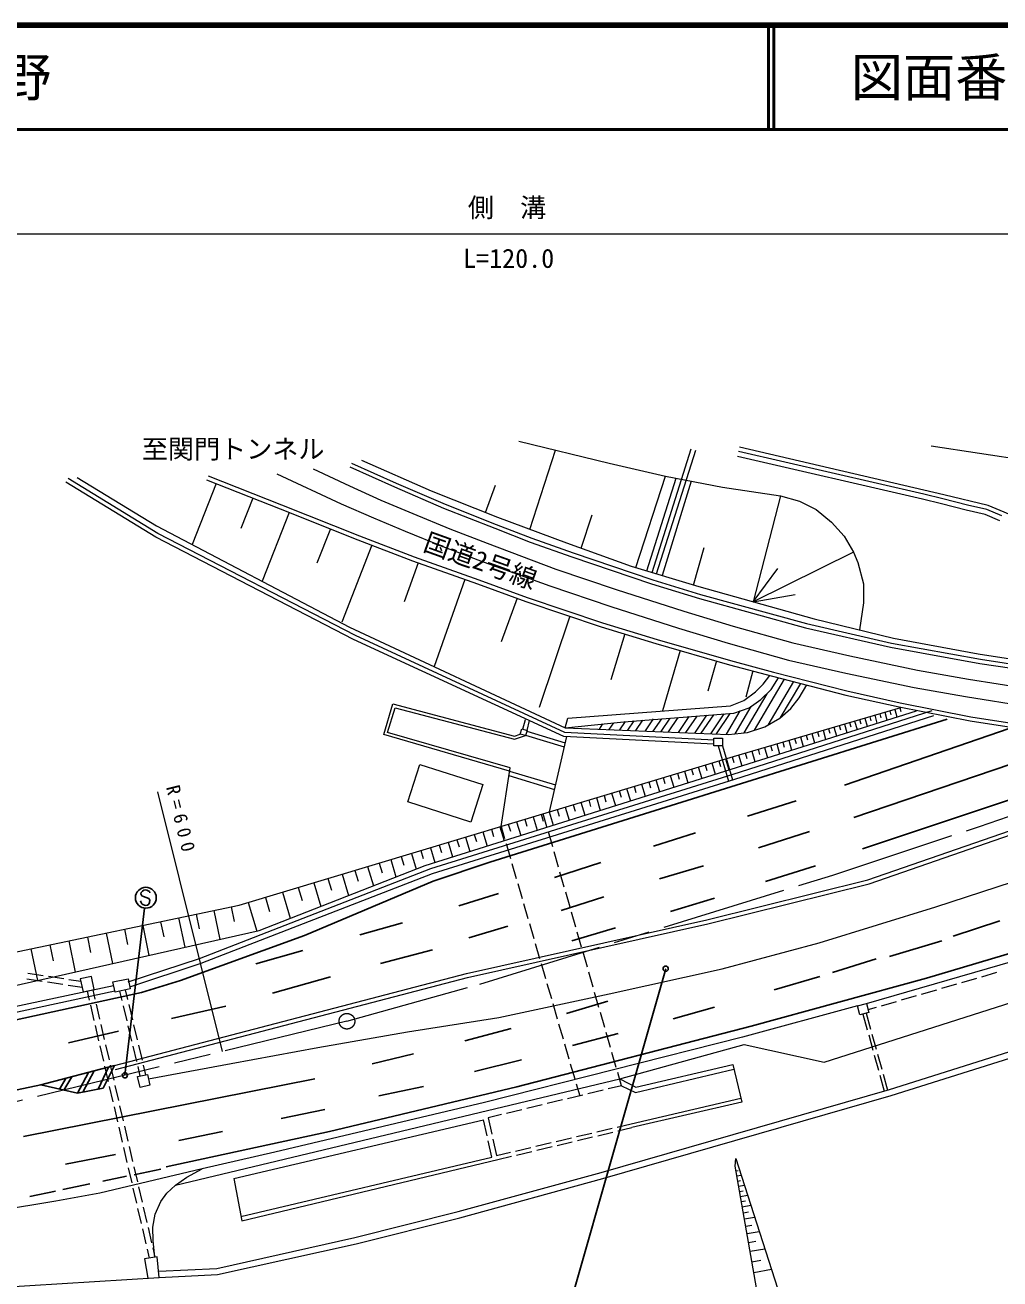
# Model space of a CAD drawing. Units: millimetres, scale not verified. Extents: x 40000 to 680000, y 20000 to 380000.
# Drawn here: x 437516 to 530910, y 259803 to 380000 of the extents above; entities that cross this region are included whole.
import ezdxf
from ezdxf.enums import TextEntityAlignment as Align

# ---------------------------------------------------------------- set-up
doc = ezdxf.new("R2010")
doc.units = ezdxf.units.MM
doc.header["$LTSCALE"] = 1000
doc.linetypes.add('CHAIN', pattern=[18.5, 12, -1.5, 3.5, -1.5])
for name, color, linetype, lineweight in [('M-BMK', 2, 'CHAIN', 13), ('M-STR-HTXT', 7, 'Continuous', 13), ('M-STR-STRC', 7, 'Continuous', 25), ('M-TTL', 2, 'Continuous', 140), ('M-TTL-LINE', 7, 'Continuous', 50), ('M-WORK', 1, 'Continuous', 13)]:
    doc.layers.add(name, color=color, linetype=linetype, lineweight=lineweight)
doc.layers.add('M-BMK-HTXT', color=7, linetype='Continuous')
doc.layers.add('M-TTL-TXT', color=7, linetype='Continuous')
doc.styles.add('ＭＳ ゴシック', font='')
doc.styles.get('ＭＳ ゴシック').set_extended_font_data('MS Gothic')

msp = doc.modelspace()

# ---------------------------------------------------------------- linework, layer by layer
at = {"layer": 'M-BMK'}
for p, q in [((528956, 303181), (543733, 308247)), ((514901, 298519), (528956, 303181)), ((481074, 288070), (514901, 298519)), ((468350, 284505), (481074, 288070)), ((468350, 284505), (430472, 275278))]:
    msp.add_line(p, q, dxfattribs=at)
msp.add_circle((468350, 284505), 750, dxfattribs=at)
at = {"layer": 'M-STR-HTXT'}
for p, q in [((431137, 360000), (536121, 360000)), ((450209, 306495), (456391, 281592))]:
    msp.add_line(p, q, dxfattribs=at)
at = {"layer": 'M-STR-STRC'}
for p, q in [((498897, 305013), (525870, 313458)), ((516020, 307146), (531791, 312575)), ((516925, 304030), (538555, 311412)), ((517744, 301028), (546182, 310507)), ((506720, 304177), (511403, 305642)), ((482050, 299756), (498897, 305013)), ((497729, 301276), (501751, 302568)), ((507790, 301128), (512674, 302708)), ((476620, 297946), (482050, 299756)), ((488250, 298288), (492674, 299724)), ((498282, 298141), (502505, 299405)), ((508453, 297893), (513240, 299400)), ((448758, 296970), (448629, 296832)), ((448889, 297063), (448758, 296970)), ((449055, 297097), (448889, 297063)), ((449171, 297081), (449055, 297097)), ((449315, 297008), (449171, 297081)), ((449425, 296934), (449315, 297008)), ((449459, 296822), (449425, 296934)), ((464297, 292733), (476620, 297946)), ((448616, 295943), (448577, 296053)), ((448629, 296832), (448614, 296718)), ((448614, 296718), (448699, 296536)), ((448700, 295766), (448616, 295943)), ((448699, 296536), (448850, 296462)), ((448803, 295692), (448700, 295766)), ((448949, 295617), (448803, 295692)), ((448850, 296462), (449382, 296274)), ((449362, 295725), (449237, 295629)), ((449433, 295874), (449362, 295725)), ((449382, 296274), (449463, 296102)), ((449463, 296102), (449433, 295874)), ((479058, 295559), (482878, 296766)), ((488889, 295125), (492968, 296446)), ((499343, 295024), (503576, 296288)), ((447080, 279324), (448946, 295355)), ((449070, 295600), (448949, 295617)), ((449237, 295629), (449070, 295600)), ((469578, 292773), (473686, 293950)), ((480041, 292511), (483776, 293631)), ((489902, 292209), (494067, 293444)), ((526429, 292650), (530910, 294115)), ((452405, 288424), (464297, 292733)), ((520339, 290696), (525338, 292219)), ((523877, 288621), (538706, 293053)), ((459610, 290015), (464120, 291279)), ((471567, 290040), (476537, 291362)), ((514882, 289174), (519047, 290495)), ((461226, 287196), (466770, 288776)), ((498889, 289540), (489235, 255603)), ((507095, 284029), (523877, 288621)), ((509280, 287508), (513646, 288800)), ((448670, 287260), (452405, 288424)), ((436663, 284646), (448670, 287260)), ((489375, 285249), (493339, 286427)), ((451546, 284783), (456745, 285961)), ((499600, 284721), (503564, 285842)), ((479637, 282635), (484089, 283813)), ((484614, 278224), (507095, 284029)), ((441664, 282428), (446461, 283548)), ((489948, 282165), (494343, 283343)), ((470761, 280423), (474725, 281371)), ((439028, 278399), (446075, 280251)), ((444504, 277993), (445509, 280102)), ((446075, 280251), (444984, 278087)), ((480583, 279694), (485064, 280815)), ((437351, 273449), (465270, 278987)), ((440802, 277999), (441411, 279025)), ((441237, 277900), (441981, 279175)), ((442532, 277608), (443591, 279598)), ((443048, 277709), (444137, 279741)), ((436755, 277940), (439028, 278399)), ((442532, 277608), (439028, 278399)), ((444984, 278087), (442532, 277608)), ((466672, 273950), (484614, 278224)), ((471420, 277339), (475671, 278258)), ((462055, 275184), (466249, 276046)), ((451031, 270536), (466672, 273950)), ((452231, 273059), (456425, 273949)), ((441373, 270789), (446170, 271737)), ((444954, 269169), (447239, 269644)), ((447956, 269792), (448106, 269824)), ((448110, 269824), (450532, 270327)), ((437959, 267717), (440423, 268228)), ((441139, 268377), (443723, 268914))]:
    msp.add_line(p, q, dxfattribs=at)
for centre, radius in [((449087, 296345), 1000), ((498889, 289540), 250), ((447080, 279324), 250)]:
    msp.add_circle(centre, radius, dxfattribs=at)
at = {"layer": 'M-TTL'}
msp.add_line((680000, 380000), (40000, 380000), dxfattribs=at)
at = {"layer": 'M-TTL-LINE'}
for p, q in [((508747, 380000), (508747, 370000)), ((509247, 380000), (509247, 370000)), ((40000, 370000), (680000, 370000))]:
    msp.add_line(p, q, dxfattribs=at)
at = {"layer": 'M-WORK'}
for p, q in [((484832, 340101), (493463, 338014)), ((485889, 331659), (488324, 339257)), ((497584, 327529), (501335, 339374)), ((498024, 327396), (501775, 339240)), ((523615, 335031), (505872, 339134)), ((525543, 334982), (505963, 339524)), ((524332, 339677), (546262, 336335)), ((468803, 338007), (473070, 336101)), ((469731, 338288), (476416, 335349)), ((493463, 338014), (498881, 336747)), ((523501, 334544), (505759, 338647)), ((442517, 336617), (450116, 331996)), ((455043, 336788), (462095, 334013)), ((461633, 336984), (467793, 334101)), ((465105, 337460), (468587, 335818)), ((468640, 337642), (472908, 335735)), ((496039, 328000), (498881, 336747)), ((497099, 327677), (499894, 336555)), ((498881, 336747), (504323, 335715)), ((450042, 330915), (441422, 336193)), ((450238, 331264), (441631, 336534)), ((455826, 336048), (453512, 330212)), ((454897, 336416), (461948, 333641)), ((468587, 335818), (471605, 334458)), ((472908, 335735), (477599, 333702)), ((473070, 336101), (477752, 334071)), ((481612, 333282), (482569, 335885)), ((501322, 336284), (498558, 327233)), ((504323, 335715), (509905, 334871)), ((459328, 334659), (458171, 331741)), ((471605, 334458), (474654, 333175)), ((476416, 335349), (482784, 332815)), ((509905, 334871), (507269, 324707)), ((509905, 334871), (511711, 334349)), ((511711, 334349), (513306, 333552)), ((525330, 334108), (523501, 334544)), ((525450, 334593), (523615, 335031)), ((527806, 333989), (525450, 334593)), ((529775, 333932), (525543, 334982)), ((462829, 333271), (460221, 326693)), ((461948, 333641), (469408, 330662)), ((462095, 334013), (469554, 331034)), ((467793, 334101), (470881, 332758)), ((474654, 333175), (478203, 331706)), ((477599, 333702), (482509, 331763)), ((477752, 334071), (482655, 332135)), ((490793, 329853), (491857, 333047)), ((513306, 333552), (514760, 332356)), ((527686, 333503), (525330, 334108)), ((529496, 333074), (527686, 333503)), ((529651, 333551), (527806, 333989)), ((530911, 332483), (529496, 333074)), ((531100, 332946), (529651, 333551)), ((533069, 332587), (529775, 333932)), ((450116, 331996), (468598, 322286)), ((470881, 332758), (473934, 331475)), ((482509, 331763), (485918, 330434)), ((482655, 332135), (486057, 330809)), ((482784, 332815), (489398, 330353)), ((514760, 332356), (515980, 330995)), ((468993, 321111), (450042, 330915)), ((469169, 321471), (450238, 331264)), ((466776, 331706), (465471, 328417)), ((469408, 330662), (474645, 328642)), ((469554, 331034), (474784, 329017)), ((473934, 331475), (477534, 330008)), ((478203, 331706), (481784, 330330)), ((486057, 330809), (490020, 329405)), ((515980, 330995), (516894, 329471)), ((470727, 330153), (467873, 322752)), ((477534, 330008), (481147, 328647)), ((481784, 330330), (488351, 327843)), ((485918, 330434), (489889, 329027)), ((489398, 330353), (495590, 328136)), ((490020, 329405), (497643, 326827)), ((501565, 326318), (502564, 329934)), ((516894, 329471), (507269, 324707)), ((516894, 329471), (517293, 328486)), ((475173, 328455), (473847, 324717)), ((474645, 328642), (480864, 326436)), ((474784, 329017), (481000, 326812)), ((481147, 328647), (487779, 326242)), ((489889, 329027), (497520, 326447)), ((517293, 328486), (517833, 326422)), ((488351, 327843), (494152, 325889)), ((495590, 328136), (502063, 326166)), ((507269, 324707), (509623, 327899)), ((479659, 326863), (476696, 318509)), ((480864, 326436), (485488, 324746)), ((481000, 326812), (485620, 325124)), ((487779, 326242), (493623, 324273)), ((494152, 325889), (500626, 323825)), ((497520, 326447), (502117, 325039)), ((497643, 326827), (502229, 325423)), ((502063, 326166), (513110, 323070)), ((517833, 326422), (517833, 324616)), ((484659, 325049), (483137, 320886)), ((485488, 324746), (492722, 322327)), ((485620, 325124), (492844, 322708)), ((502117, 325039), (512296, 322233)), ((502229, 325423), (512394, 322621)), ((507269, 324707), (511289, 325413)), ((517833, 324616), (517455, 322024)), ((489695, 323339), (486767, 314584)), ((493623, 324273), (500120, 322202)), ((500626, 323825), (505348, 322386)), ((468598, 322286), (489262, 312646)), ((492722, 322327), (497960, 320730)), ((492844, 322708), (498074, 321113)), ((500120, 322202), (504870, 320755)), ((505348, 322386), (511086, 320776)), ((512296, 322233), (520435, 320362)), ((512394, 322621), (520515, 320754)), ((513110, 323070), (520709, 321241)), ((489133, 311804), (468993, 321111)), ((489231, 312200), (469169, 321471)), ((494967, 321642), (493621, 317227)), ((498074, 321113), (505111, 319073)), ((520709, 321241), (528836, 319728)), ((497960, 320730), (505003, 318687)), ((500275, 320058), (498592, 314256)), ((504870, 320755), (510666, 319128)), ((511086, 320776), (516528, 319525)), ((520435, 320362), (528996, 318814)), ((520515, 320754), (529062, 319209)), ((528836, 319728), (536576, 318532)), ((503756, 319049), (502915, 316148)), ((505003, 318687), (509114, 317583)), ((505111, 319073), (509215, 317970)), ((510666, 319128), (516163, 317864)), ((516528, 319525), (523017, 318165)), ((528996, 318814), (541098, 316961)), ((529062, 319209), (541152, 317358)), ((507250, 318084), (506574, 315565)), ((508236, 316810), (508860, 317651)), ((509010, 316317), (509695, 317434)), ((509114, 317583), (516159, 315775)), ((509215, 317970), (516251, 316164)), ((516163, 317864), (522695, 316495)), ((523017, 318165), (527895, 317305)), ((510247, 317292), (507375, 312396)), ((507509, 316083), (508236, 316810)), ((508002, 315355), (509010, 316317)), ((511125, 317067), (508671, 312884)), ((511794, 316895), (509831, 313549)), ((511684, 315520), (512401, 316740)), ((516251, 316164), (521341, 315038)), ((522695, 316495), (527613, 315628)), ((527895, 317305), (535573, 316069)), ((471871, 311983), (472762, 314928)), ((472762, 314928), (484400, 311843)), ((505093, 314746), (506383, 315262)), ((508580, 315906), (506378, 312153)), ((506383, 315262), (507509, 316083)), ((506876, 314558), (508002, 315355)), ((510887, 314488), (511684, 315520)), ((516159, 315775), (521259, 314647)), ((521341, 315038), (528119, 313701)), ((527613, 315628), (535318, 314388)), ((472246, 312187), (472966, 314563)), ((472966, 314563), (484411, 311530)), ((475838, 299428), (522911, 314275)), ((489520, 313573), (505093, 314746)), ((494867, 313221), (505422, 314042)), ((501871, 313766), (500801, 312170)), ((502793, 313837), (501650, 312135)), ((503463, 313890), (502268, 312110)), ((504460, 313967), (503188, 312072)), ((505051, 314013), (503733, 312049)), ((506004, 314248), (504691, 312010)), ((505359, 308195), (524426, 314281)), ((505377, 309892), (521419, 314571)), ((505422, 314042), (506876, 314558)), ((505509, 307719), (524578, 313805)), ((507042, 314676), (505510, 312064)), ((509831, 313549), (510887, 314488)), ((518914, 313840), (519135, 313084)), ((519394, 313980), (519504, 313602)), ((519874, 314120), (520088, 313384)), ((520354, 314260), (520461, 313892)), ((520834, 314400), (521042, 313685)), ((521259, 314647), (528050, 313307)), ((521314, 314540), (521418, 314183)), ((484962, 312036), (485105, 312524)), ((485105, 312524), (485603, 312378)), ((485219, 312491), (485466, 313423)), ((485603, 312378), (485853, 313320)), ((489262, 312646), (489520, 313573)), ((489262, 312646), (494867, 313221)), ((489262, 312646), (504894, 312001)), ((492842, 313013), (492506, 312513)), ((493877, 313120), (493443, 312474)), ((495016, 313233), (494478, 312431)), ((495833, 313296), (495232, 312400)), ((496673, 313362), (496007, 312368)), ((497701, 313502), (496915, 312331)), ((498478, 313502), (497671, 312299)), ((499290, 313565), (498420, 312269)), ((500069, 313626), (499139, 312239)), ((501103, 313706), (500092, 312200)), ((506735, 312189), (508401, 312729)), ((508401, 312729), (509831, 313549)), ((514481, 312548), (514607, 312115)), ((515000, 312699), (515245, 311857)), ((515505, 312846), (515628, 312425)), ((516010, 312993), (516249, 312174)), ((516502, 313137), (516621, 312727)), ((516994, 313280), (517227, 312482)), ((517474, 313420), (517590, 313021)), ((517954, 313560), (518181, 312783)), ((518434, 313700), (518547, 313312)), ((528050, 313307), (532420, 312626)), ((528119, 313701), (532482, 313021)), ((483938, 308491), (471871, 311983)), ((483984, 308790), (472246, 312187)), ((484400, 311843), (484962, 312036)), ((484411, 311530), (485459, 311890)), ((485459, 311890), (484962, 312036)), ((485603, 312378), (485459, 311890)), ((485474, 311941), (489165, 310815)), ((485591, 312324), (489255, 311206)), ((489389, 311791), (487737, 304576)), ((503502, 311063), (489133, 311804)), ((503522, 311463), (489231, 312200)), ((503502, 311639), (504335, 311639)), ((503502, 310920), (503502, 311639)), ((504335, 311639), (504335, 310920)), ((504894, 312001), (506735, 312189)), ((510681, 311439), (510954, 310504)), ((511242, 311603), (511379, 311135)), ((511804, 311767), (512070, 310855)), ((512351, 311926), (512484, 311471)), ((512897, 312086), (513156, 311198)), ((513430, 312241), (513559, 311797)), ((513962, 312396), (514215, 311532)), ((504335, 310920), (503502, 310920)), ((503930, 310920), (504919, 307534)), ((504335, 310920), (505291, 307650)), ((506505, 310221), (506657, 309701)), ((507129, 310403), (507424, 309390)), ((507737, 310580), (507884, 310074)), ((508344, 310758), (508632, 309771)), ((508936, 310930), (509080, 310437)), ((509528, 311103), (509808, 310142)), ((510105, 311271), (510245, 310791)), ((458016, 295620), (505377, 309892)), ((474189, 305524), (475347, 309128)), ((475347, 309128), (481383, 307189)), ((502666, 309075), (502831, 308530)), ((503321, 309273), (503645, 308198)), ((503966, 309467), (504127, 308930)), ((504610, 309661), (504929, 308603)), ((505245, 309852), (505404, 309323)), ((505881, 310039), (506184, 308999)), ((476390, 299149), (505359, 308195)), ((476555, 298677), (505509, 307719)), ((483119, 303185), (483984, 308790)), ((483870, 308050), (488230, 306731)), ((483938, 308491), (488329, 307163)), ((498645, 307863), (498817, 307292)), ((499331, 308070), (499670, 306945)), ((500006, 308274), (500176, 307711)), ((500682, 308477), (501016, 307369)), ((501347, 308678), (501514, 308123)), ((502012, 308878), (502340, 307787)), ((481383, 307189), (480225, 303585)), ((494432, 306594), (494613, 305995)), ((495151, 306811), (495506, 305631)), ((495858, 307024), (496036, 306434)), ((496566, 307237), (496916, 306076)), ((497262, 307447), (497437, 306866)), ((497959, 307657), (498304, 306514)), ((518263, 298071), (542956, 306620)), ((480225, 303585), (474189, 305524)), ((490772, 305491), (491144, 304255)), ((491513, 305714), (491699, 305097)), ((492254, 305938), (492621, 304721)), ((492984, 306157), (493167, 305549)), ((493714, 306377), (494075, 305180)), ((518377, 297687), (543069, 306236)), ((486184, 304108), (486574, 302814)), ((486960, 304342), (487155, 303695)), ((487516, 303133), (487152, 304400)), ((487737, 304576), (488121, 303302)), ((488501, 304807), (488693, 304170)), ((489266, 305037), (489644, 303782)), ((490019, 305264), (490208, 304637)), ((482191, 302905), (482395, 302227)), ((483004, 303150), (483407, 301815)), ((483119, 303185), (483456, 302030)), ((483805, 303392), (484006, 302724)), ((484606, 303633), (485002, 302318)), ((485395, 303871), (485593, 303213)), ((478886, 301909), (479096, 301210)), ((479725, 302162), (480140, 300785)), ((480551, 302411), (480759, 301722)), ((481377, 302660), (481786, 301304)), ((488069, 301211), (487655, 302652)), ((474539, 300599), (474992, 299097)), ((475440, 300871), (475667, 300120)), ((476342, 301142), (476770, 299722)), ((477194, 301399), (477408, 300689)), ((478046, 301656), (478468, 300258)), ((483596, 301550), (484016, 300110)), ((488622, 299289), (488208, 300730)), ((459936, 293201), (475838, 299428)), ((470332, 299331), (470887, 297489)), ((471437, 299664), (471715, 298743)), ((472543, 299998), (473044, 298334)), ((473541, 300298), (473791, 299467)), ((484156, 299630), (484575, 298190)), ((524784, 295475), (538681, 300013)), ((454222, 290528), (476390, 299149)), ((454391, 290057), (476555, 298677)), ((466530, 298186), (466870, 297056)), ((467885, 298594), (468499, 296554)), ((469108, 298963), (469416, 297943)), ((489175, 297367), (488761, 298808)), ((463674, 297325), (464051, 296075)), ((465175, 297777), (465855, 295519)), ((484715, 297710), (485135, 296270)), ((502826, 294221), (518263, 298071)), ((502918, 293831), (518377, 297687)), ((458894, 295885), (459718, 293152)), ((460534, 296379), (460946, 295012)), ((462174, 296873), (462928, 294372)), ((485275, 295790), (485695, 294350)), ((489728, 295445), (489314, 296886)), ((514069, 280584), (563109, 296212)), ((433366, 290454), (458016, 295620)), ((453911, 294760), (454206, 293353)), ((455600, 295114), (456179, 292352)), ((457257, 295461), (457546, 294080)), ((490281, 293523), (489867, 294964)), ((513596, 292027), (524784, 295475)), ((447027, 293317), (447334, 291856)), ((448781, 293685), (449382, 290817)), ((450502, 294045), (450802, 292611)), ((452223, 294406), (452813, 291592)), ((479793, 289080), (502826, 294221)), ((479888, 288692), (502918, 293831)), ((485835, 293870), (486255, 292430)), ((430884, 286638), (459936, 293201)), ((441699, 292201), (442324, 289222)), ((443487, 292575), (443799, 291086)), ((445274, 292950), (445886, 290027)), ((490834, 291601), (490420, 293042)), ((438057, 291437), (438693, 288402)), ((439878, 291819), (440196, 290301)), ((486395, 291950), (486815, 290510)), ((491388, 289679), (490973, 291120)), ((504308, 289529), (513596, 292027)), ((447388, 288287), (454222, 290528)), ((447543, 287812), (454391, 290057)), ((486955, 290030), (487374, 288590)), ((518114, 286191), (533654, 290703)), ((437682, 288562), (439166, 288341)), ((437766, 289106), (439250, 288884)), ((439744, 288811), (441228, 288589)), ((441722, 288516), (442848, 288348)), ((443864, 288794), (442801, 288558)), ((442801, 288558), (443077, 287317)), ((444140, 287553), (443864, 288794)), ((445924, 288274), (447377, 288586)), ((446075, 280251), (479793, 289080)), ((446176, 279864), (479888, 288692)), ((447377, 288586), (447586, 287613)), ((491941, 287757), (491526, 289198)), ((493472, 287119), (504308, 289529)), ((527255, 288220), (528695, 288638)), ((529176, 288778), (530616, 289196)), ((431022, 284727), (445995, 287944)), ((431137, 284190), (446111, 287407)), ((439660, 288267), (441144, 288046)), ((441638, 287972), (442975, 287773)), ((443077, 287317), (444140, 287553)), ((443458, 287402), (443659, 286536)), ((443995, 287521), (444200, 286636)), ((446134, 287300), (445924, 288274)), ((447586, 287613), (446134, 287300)), ((446573, 287395), (446791, 286484)), ((447111, 287511), (447329, 286601)), ((487514, 288110), (487934, 286670)), ((492494, 285835), (492079, 287276)), ((523414, 287105), (524854, 287523)), ((525334, 287662), (526775, 288081)), ((444313, 286149), (444653, 284688)), ((447445, 286115), (447794, 284656)), ((482918, 284850), (493472, 287119)), ((488074, 286190), (488494, 284750)), ((517280, 285968), (518114, 286191)), ((518114, 286191), (518339, 285348)), ((519572, 285989), (521013, 286408)), ((520335, 277953), (546598, 286286)), ((521493, 286547), (522933, 286965)), ((443772, 286049), (444111, 284588)), ((446908, 285998), (447257, 284539)), ((493047, 283913), (492632, 285354)), ((517280, 285968), (506260, 282983)), ((517505, 285126), (517280, 285968)), ((518339, 285348), (517505, 285126)), ((517779, 285199), (518204, 283672)), ((518090, 285282), (518514, 283758)), ((518281, 285615), (519092, 285850)), ((520508, 277379), (546789, 285717)), ((444225, 284101), (444564, 282639)), ((444766, 284201), (445105, 282739)), ((447373, 284052), (447722, 282594)), ((447911, 284170), (448260, 282711)), ((474158, 283478), (482918, 284850)), ((488634, 284270), (489054, 282830)), ((465556, 282001), (474158, 283478)), ((506260, 282983), (481539, 276709)), ((493600, 281991), (493185, 283432)), ((518338, 283190), (518740, 281745)), ((518648, 283276), (519050, 281831)), ((444677, 282152), (445017, 280691)), ((445219, 282252), (445558, 280791)), ((447839, 282107), (448188, 280649)), ((448376, 282225), (448725, 280766)), ((457270, 280470), (465556, 282001)), ((489194, 282350), (489613, 280910)), ((494153, 280069), (493738, 281510)), ((494511, 278970), (506423, 282272)), ((506423, 282272), (514069, 280584)), ((518874, 281263), (519276, 279818)), ((519184, 281349), (519586, 279904)), ((445130, 280204), (445469, 278743)), ((445671, 280304), (446011, 278843)), ((448304, 280162), (448522, 279251)), ((448841, 280280), (449059, 279371)), ((449334, 278982), (457270, 280470)), ((489753, 280430), (490173, 278989)), ((496031, 278180), (505319, 280369)), ((505319, 280369), (506179, 276757)), ((448300, 279202), (449238, 279410)), ((448531, 278163), (448300, 279202)), ((449238, 279410), (449469, 278372)), ((451922, 268798), (494511, 278970)), ((494655, 278321), (494291, 279588)), ((494511, 278970), (496031, 278180)), ((495985, 277680), (505432, 279897)), ((519410, 279336), (519835, 277809)), ((519720, 279422), (520143, 277898)), ((445582, 278256), (445922, 276795)), ((446124, 278356), (446463, 276895)), ((449469, 278372), (448531, 278163)), ((490313, 278509), (490650, 277355)), ((492887, 277894), (491428, 277543)), ((492693, 270005), (520335, 277953)), ((494655, 278321), (493373, 278012)), ((494655, 278321), (495985, 277680)), ((481539, 276709), (461433, 271960)), ((487054, 276488), (485596, 276136)), ((488998, 276957), (487540, 276605)), ((490942, 277425), (489484, 277074)), ((492856, 269428), (520508, 277379)), ((495586, 274682), (506094, 277115)), ((506179, 276757), (495633, 274306)), ((446035, 276308), (446374, 274847)), ((446576, 276408), (446916, 274947)), ((483165, 275550), (481883, 275241)), ((485110, 276019), (483651, 275667)), ((446487, 274360), (446827, 272899)), ((447029, 274460), (447368, 272999)), ((457508, 269428), (481431, 275068)), ((481773, 273518), (481431, 275068)), ((481883, 275241), (482227, 273679)), ((492296, 273903), (493755, 274249)), ((494242, 274364), (495586, 274682)), ((494321, 273994), (495633, 274306)), ((482223, 271480), (481881, 273030)), ((482335, 273190), (482680, 271629)), ((486457, 272522), (487917, 272867)), ((488403, 272982), (489863, 273328)), ((488485, 272602), (489944, 272950)), ((490349, 273443), (491809, 273788)), ((490430, 273066), (491889, 273414)), ((492375, 273530), (493835, 273878)), ((446940, 272412), (447279, 270951)), ((447481, 272512), (447821, 271051)), ((461433, 271960), (454490, 270371)), ((482680, 271629), (484024, 271946)), ((484511, 272062), (485970, 272407)), ((484594, 271674), (486053, 272022)), ((486539, 272138), (487998, 272486)), ((447393, 270464), (447732, 269003)), ((447934, 270564), (448273, 269103)), ((458188, 265794), (482223, 271480)), ((458270, 265358), (482795, 271245)), ((482795, 271245), (484107, 271558)), ((505549, 270610), (505596, 271337)), ((511532, 236448), (505549, 270610)), ((505596, 271337), (515334, 241181)), ((454490, 270371), (444686, 268037)), ((451922, 268798), (453001, 269565)), ((453001, 269565), (454490, 270371)), ((457508, 269428), (458270, 265358)), ((479006, 266255), (492693, 270005)), ((479158, 265675), (492856, 269428)), ((505627, 270167), (505826, 270201)), ((505713, 269674), (506111, 269744)), ((447845, 268516), (448185, 267054)), ((448387, 268616), (448726, 267154)), ((451109, 268032), (451922, 268798)), ((505799, 269182), (506067, 269228)), ((505886, 268689), (506421, 268783)), ((505972, 268197), (506308, 268255)), ((440465, 267263), (434836, 266325)), ((444686, 268037), (440465, 267263)), ((449967, 266000), (450514, 267219)), ((450514, 267219), (451109, 268032)), ((506058, 267704), (506731, 267822)), ((506144, 267212), (506550, 267283)), ((506231, 266719), (507042, 266861)), ((448298, 266567), (448637, 265106)), ((448839, 266667), (449179, 265206)), ((449764, 264764), (449967, 266000)), ((469112, 263763), (479006, 266255)), ((469251, 263179), (479158, 265675)), ((506333, 266134), (506820, 266220)), ((506435, 265550), (507410, 265720)), ((448750, 264619), (449090, 263158)), ((449292, 264719), (449631, 263258)), ((449779, 263466), (449764, 264764)), ((506558, 264847), (507144, 264950)), ((449950, 261886), (449779, 263466)), ((455885, 260811), (469112, 263763)), ((506682, 264144), (507853, 264349)), ((506829, 263300), (507533, 263423)), ((449203, 262671), (449404, 261805)), ((449744, 262771), (449950, 261886)), ((455966, 260214), (469251, 263179)), ((506977, 262456), (508384, 262702)), ((450166, 261918), (448967, 261741)), ((448967, 261741), (449282, 259875)), ((450349, 259942), (450166, 261918)), ((507155, 261441), (508000, 261589)), ((417654, 257895), (450349, 259942)), ((450320, 260541), (455885, 260811)), ((450349, 259942), (455966, 260214)), ((507333, 260426), (509024, 260723))]:
    msp.add_line(p, q, dxfattribs=at)

# ---------------------------------------------------------------- texts
at = {"layer": 'M-BMK-HTXT', "style": 'ＭＳ ゴシック'}
msp.add_text('至関門トンネル', height=1833, dxfattribs=at).set_placement((457449, 339364), align=Align.MIDDLE_CENTER)
msp.add_text('国道2号線', height=1833, rotation=340.246, dxfattribs=at).set_placement((481147, 328647), align=Align.MIDDLE_CENTER)
at = {"layer": 'M-STR-HTXT', "style": 'ＭＳ ゴシック'}
msp.add_text('側\u3000溝', height=1833, dxfattribs=at).set_placement((483688, 362507), align=Align.MIDDLE_CENTER)
msp.add_text('L=120.0', height=1833, dxfattribs=at).set_placement((483846, 356175), align=Align.BOTTOM_CENTER)
at = {"layer": 'M-STR-HTXT', "insert": (452481, 303710), "char_height": 1320, "attachment_point": 5, "rotation": 283.941, "style": 'ＭＳ ゴシック'}
msp.add_mtext('\\T1.56;R=600', dxfattribs=at)
at = {"layer": 'M-TTL-TXT', "style": 'ＭＳ ゴシック'}
msp.add_text('下関市大字椋野', height=3666, dxfattribs=at).set_placement((405024, 375000), align=Align.MIDDLE_LEFT)
msp.add_text('図面番号', height=3666, dxfattribs=at).set_placement((526622, 375000), align=Align.MIDDLE_CENTER)

doc.saveas('drawing.dxf')
